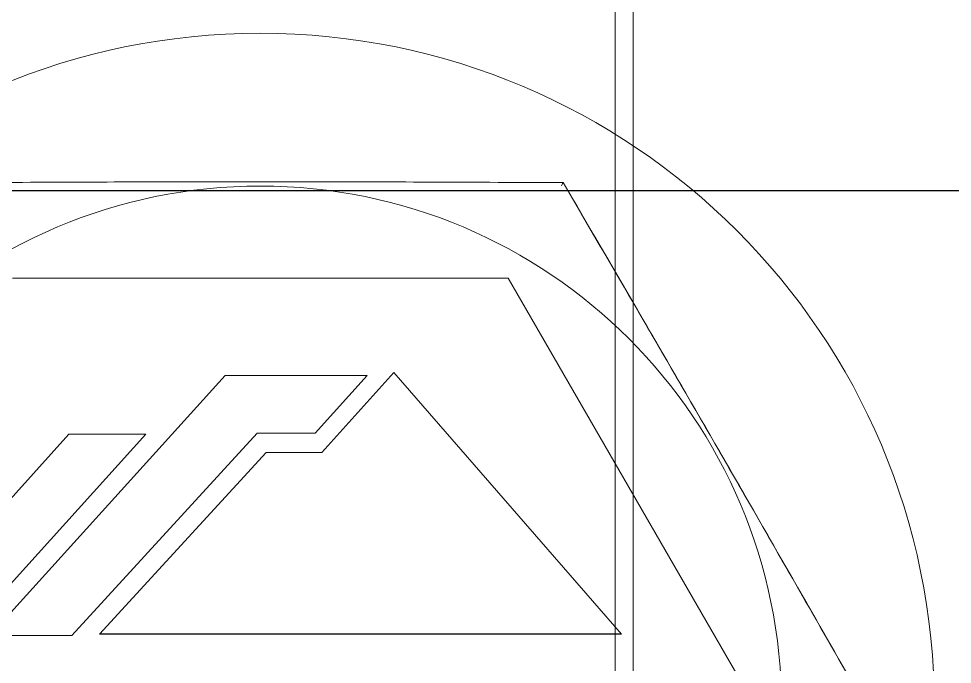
# Model space of a CAD drawing. Header units: inches. Extents: x -456 to 658, y -232 to 0.
# Drawn here: x -47.524 to -46.915, y -29.222 to -28.801 of the extents above; entities that cross this region are included whole.
import ezdxf

# ---------------------------------------------------------------- set-up
doc = ezdxf.new("R2010")
doc.units = ezdxf.units.IN
doc.header["$MEASUREMENT"] = 0

# ---------------------------------------------------------------- blocks, each defined once
blk = doc.blocks.new('A$C5CFD0E4D')
at = {"color": 0, "linetype": 'Continuous', "lineweight": 0}
for p, q in [((0.16844, 0.66675), (0.16852, 0.66689)), ((-0.13784, 0.61375), (0.13784, 0.61375)), ((0.13784, 0.61375), (0.27568, 0.375)), ((0.03425, 0.5167), (0.07438, 0.56129)), ((0.07438, 0.56129), (0.20089, 0.41554)), ((-0.15028, 0.41495), (-0.01956, 0.55958)), ((-0.01956, 0.55958), (0.05954, 0.55958)), ((0.05954, 0.55958), (0.03062, 0.52745)), ((-0.20703, 0.41554), (-0.10645, 0.52682)), ((-0.06358, 0.52682), (-0.16416, 0.41554)), ((-0.10645, 0.52682), (-0.06358, 0.52682)), ((-0.00171, 0.52745), (-0.10481, 0.41495)), ((0.03062, 0.52745), (-0.00171, 0.52745)), ((-0.08949, 0.41554), (0.00323, 0.5167)), ((0.00323, 0.5167), (0.03425, 0.5167)), ((-0.10481, 0.41495), (-0.15028, 0.41495))]:
    blk.add_line(p, q, dxfattribs=at)
blk.add_line((0.20089, 0.41554), (-0.08949, 0.41554))
for radius, start, end in [(0.375, 90, 270), (0.375, 270, 90), (0.29, 90, 270), (0.29, 270, 90)]:
    blk.add_arc((0, 0.375), radius, start, end, dxfattribs=at)
blk.add_ellipse((0.17236, 0.67354), major_axis=(-0.00971, -0.01682), ratio=0.000009, start_param=1.047887, end_param=1.155677, dxfattribs=at)
for points in [[(-0.16852, 0.66689), (-0.11361, 0.66715), (-0.05735, 0.66739), (0, 0.66739)], [(0, 0.66739), (0.05709, 0.66739), (0.11391, 0.66715), (0.16852, 0.66689)]]:
    blk.add_open_spline(points, degree=3, dxfattribs=at)
for points, knots in [([(-0.16852, 0.66689), (-0.14155, 0.66702), (-0.11424, 0.66714), (-0.08664, 0.66723), (-0.05807, 0.66733), (-0.02918, 0.66739), (0, 0.66739)], [0, 0, 0, 0, 0.491259, 0.491259, 0.491259, 1, 1, 1, 1]), ([(0, 0.66739), (0.02891, 0.66739), (0.05786, 0.66733), (0.08639, 0.66723), (0.11419, 0.66714), (0.14157, 0.66702), (0.16852, 0.66689)], [0, 0, 0, 0, 0.506423, 0.506423, 0.506423, 1, 1, 1, 1]), ([(0.16852, 0.66689), (0.19616, 0.61953), (0.22441, 0.57108), (0.25295, 0.52165), (0.28149, 0.47222), (0.30989, 0.42255), (0.33704, 0.375)], [0, 0, 0, 0, 0.5, 0.5, 0.5, 1, 1, 1, 1]), ([(0.16852, 0.66689), (0.18215, 0.64354), (0.19592, 0.61993), (0.20981, 0.59607), (0.22409, 0.57152), (0.23848, 0.54672), (0.25295, 0.52165), (0.26744, 0.49655), (0.28198, 0.47125), (0.29626, 0.44632), (0.3101, 0.42217), (0.32368, 0.3984), (0.33704, 0.375)], [0, 0, 0, 0, 0.24649, 0.24649, 0.24649, 0.5, 0.5, 0.5, 0.75393, 0.75393, 0.75393, 1, 1, 1, 1])]:
    blk.add_open_spline(points, degree=3, knots=knots, dxfattribs=at)
blk = doc.blocks.new('ironridge flashfoot front view')
at = {"color": 0, "linetype": 'Continuous', "lineweight": 0}
for p, q in [((7331.19644, 2676.62376), (7331.19644, 2678.13218)), ((7331.19644, 2678.13218), (7331.19644, 2676.62376)), ((7331.20817, 2676.62376), (7331.20817, 2678.11815)), ((7331.20817, 2678.11815), (7331.20817, 2676.62376))]:
    blk.add_line(p, q, dxfattribs=at)
at = {"xscale": 1.172720215922131, "yscale": 1.172720215922131, "zscale": 1.172720215922131}
blk.add_blockref('A$C5CFD0E4D', (7330.96483, 2676.58917), dxfattribs=at)

msp = doc.modelspace()

# ---------------------------------------------------------------- linework, layer by layer
msp.add_lwpolyline([(0.06297, -28.91307), (-219.29988, -28.91307)])

# ---------------------------------------------------------------- block references
msp.add_blockref('ironridge flashfoot front view', (-7378.33111, -2706.27899))

doc.saveas('drawing.dxf')
